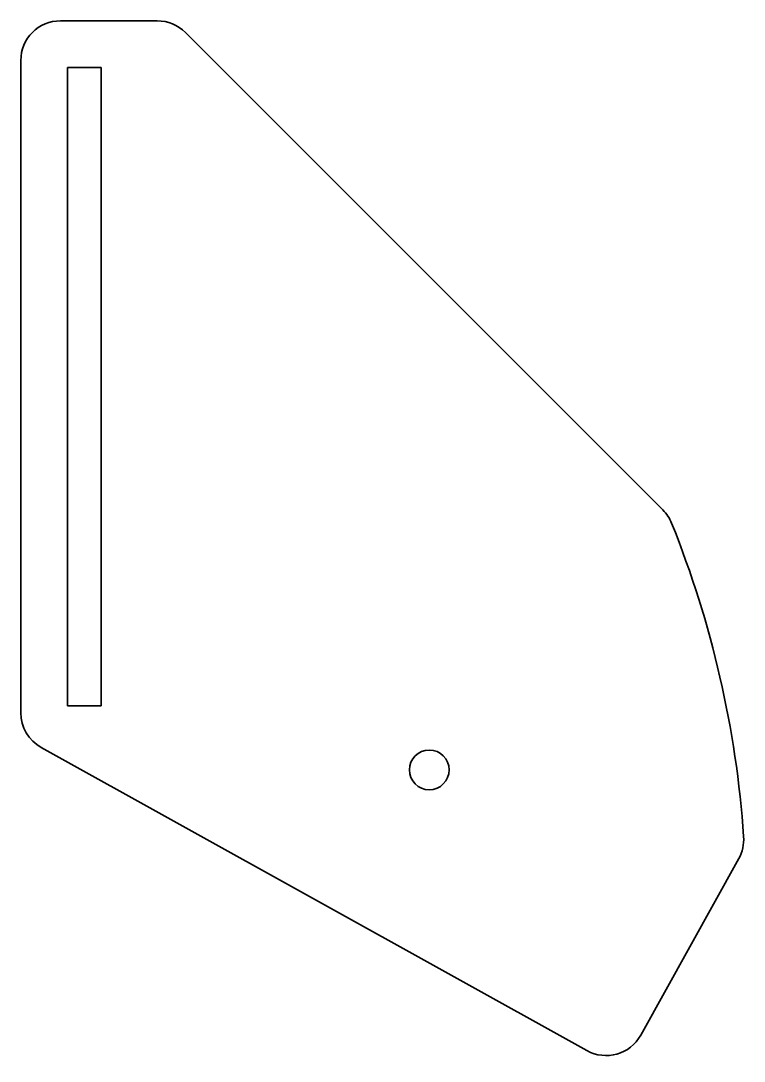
# Model space of a CAD drawing. Header units: millimetres. Extents: x 119.4 to 174.1, y 61.2 to 139.9.
import ezdxf

# ---------------------------------------------------------------- set-up
doc = ezdxf.new("R2010")
doc.units = ezdxf.units.MM
doc.header["$LTSCALE"] = 0.75
doc.layers.add('Visible', color=7, linetype='Continuous', lineweight=35)

msp = doc.modelspace()

# ---------------------------------------------------------------- linework, layer by layer
at = {"layer": 'Visible'}
for p, q in [((122.415946, 139.888901), (129.733792, 139.888901)), ((167.956705, 102.908629), (131.855112, 139.010221)), ((119.415946, 136.888901), (119.415946, 87.578791)), ((122.941001, 136.363846), (125.481001, 136.363846)), ((122.941001, 88.103846), (122.941001, 136.363846)), ((125.481001, 136.363846), (125.481001, 88.103846)), ((125.481001, 88.103846), (122.941001, 88.103846)), ((162.200821, 62.044206), (120.959017, 84.956319)), ((166.280221, 63.209749), (173.692238, 76.551379))]:
    msp.add_line(p, q, dxfattribs=at)
at = {"layer": 'Visible', "extrusion": (0, 0, -1)}
msp.add_circle((-150.295969, 83.260115), 1.5, dxfattribs=at)
for centre, radius, start, end in [((-122.415946, 136.888901), 3, 0, 90), ((-129.733792, 136.888901), 3, 90, 135), ((-165.835384, 100.787309), 3, 135, 158.08881), ((-96.296497, 72.817078), 77.953256, 158.08881, 176.02854), ((-122.415946, 87.578791), 3, 299.054604, 0), ((-171.069766, 78.008308), 3, 176.02854, 209.054604), ((-163.65775, 64.666678), 3, 209.054604, 299.054604)]:
    msp.add_arc(centre, radius, start, end, dxfattribs=at)

doc.saveas('drawing.dxf')
